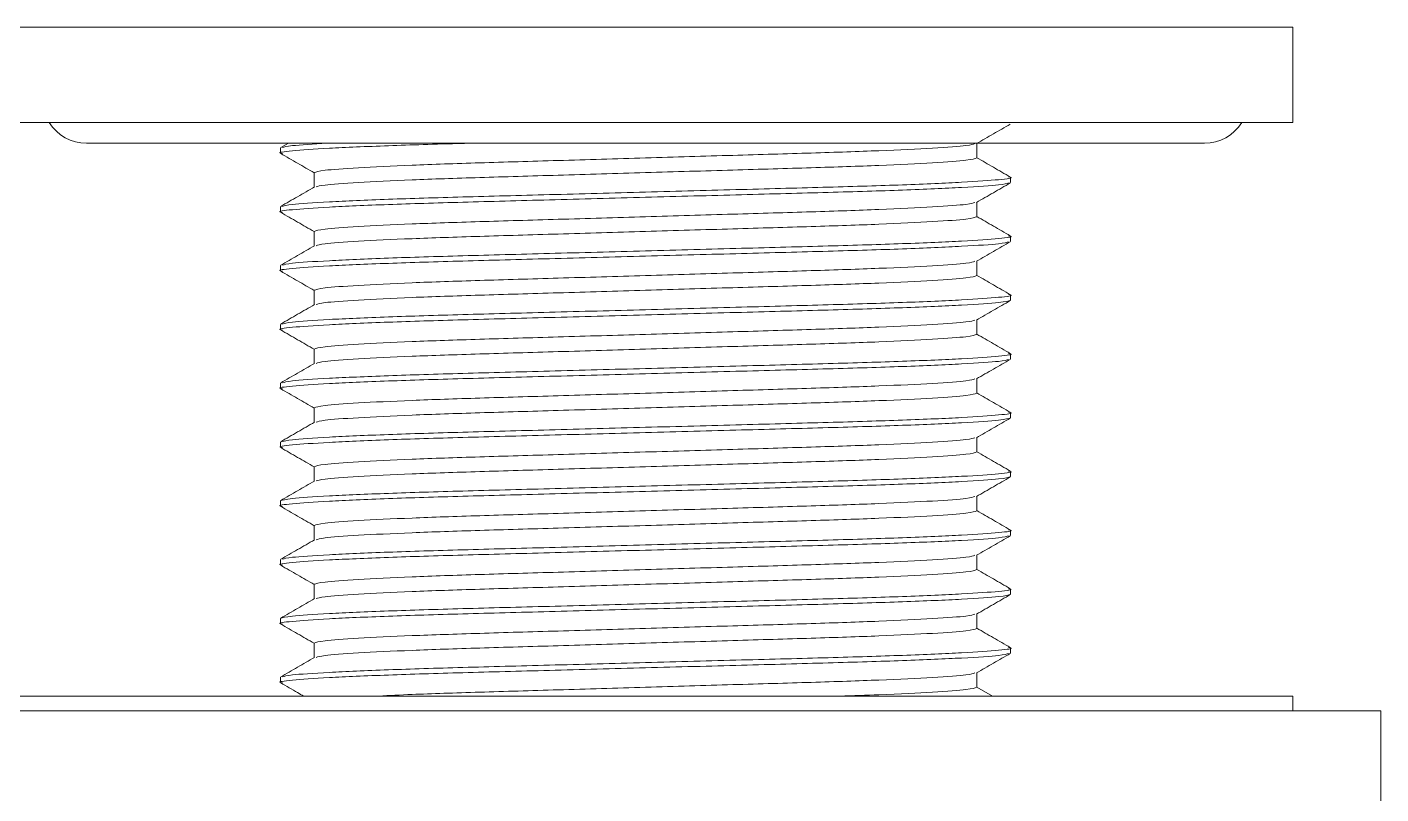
# Model space of a CAD drawing. Header units: millimetres. Extents: x 47 to 989, y 42 to 1399.
# Drawn here: x 518.6 to 610.6, y 1007.3 to 1059.4 of the extents above; entities that cross this region are included whole.
import ezdxf

# ---------------------------------------------------------------- set-up
doc = ezdxf.new("R2010")
doc.units = ezdxf.units.MM
doc.header["$LTSCALE"] = 5
doc.layers.add('LEVEL0', color=179, linetype='Continuous')

msp = doc.modelspace()

# ---------------------------------------------------------------- linework, layer by layer
at = {"color": 8, "linetype": 'Continuous', "lineweight": 0}
msp.add_line((604.636, 1059.431), (516.636, 1059.431), dxfattribs=at)
at = {"color": 7, "linetype": 'Continuous', "lineweight": 15}
for p, q in [((604.636, 1052.931), (604.636, 1059.431)), ((516.636, 1052.931), (604.636, 1052.931)), ((522.636, 1051.531), (598.636, 1051.531)), ((535.816, 1051.209), (535.816, 1050.854)), ((536.353, 1051.531), (535.837, 1051.233)), ((583.166, 1050.531), (583.166, 1051.518)), ((538.106, 1049.531), (538.106, 1048.544)), ((585.456, 1048.854), (585.456, 1049.209)), ((583.166, 1046.531), (583.166, 1047.518)), ((535.816, 1047.209), (535.816, 1046.854)), ((538.106, 1045.531), (538.106, 1044.544)), ((585.456, 1044.854), (585.456, 1045.209)), ((535.816, 1043.209), (535.816, 1042.854)), ((583.166, 1042.531), (583.166, 1043.518)), ((538.106, 1041.531), (538.106, 1040.544)), ((585.456, 1040.853), (585.456, 1041.209)), ((583.166, 1038.531), (583.166, 1039.518)), ((535.816, 1039.209), (535.816, 1038.853)), ((538.106, 1037.531), (538.106, 1036.544)), ((585.456, 1036.854), (585.456, 1037.209)), ((535.816, 1035.209), (535.816, 1034.854)), ((583.166, 1034.531), (583.166, 1035.518)), ((538.106, 1033.531), (538.106, 1032.544)), ((585.456, 1032.854), (585.456, 1033.209)), ((535.816, 1031.209), (535.816, 1030.854)), ((583.166, 1030.531), (583.166, 1031.518)), ((538.106, 1029.531), (538.106, 1028.544)), ((585.456, 1028.854), (585.456, 1029.209)), ((583.166, 1026.531), (583.166, 1027.518)), ((535.816, 1027.209), (535.816, 1026.853)), ((538.106, 1025.531), (538.106, 1024.544)), ((585.456, 1024.853), (585.456, 1025.209)), ((535.816, 1023.209), (535.816, 1022.853)), ((583.166, 1022.531), (583.166, 1023.518)), ((538.106, 1021.531), (538.106, 1020.544)), ((585.456, 1020.854), (585.456, 1021.209)), ((535.816, 1019.209), (535.816, 1018.854)), ((583.166, 1018.531), (583.166, 1019.518)), ((538.106, 1017.531), (538.106, 1016.544)), ((585.456, 1016.854), (585.456, 1017.209)), ((583.166, 1014.531), (583.166, 1015.518)), ((535.816, 1015.209), (535.816, 1014.854)), ((584.226, 1013.931), (583.166, 1014.544)), ((516.636, 1013.931), (560.636, 1013.931)), ((560.636, 1013.931), (604.636, 1013.931)), ((604.636, 1012.931), (604.636, 1013.931)), ((610.636, 1012.931), (510.636, 1012.931)), ((610.636, 981.931), (610.636, 1012.931))]:
    msp.add_line(p, q, dxfattribs=at)
for centre, start, end in [((522.636, 1054.531), 212.23095, 270), ((598.636, 1054.531), 270, 327.76905)]:
    msp.add_arc(centre, 3, start, end, dxfattribs=at)
for points, knots in [([(583.142, 1051.505), (583.524, 1051.726), (584.288, 1052.167), (585.053, 1052.609), (585.435, 1052.829)], [0, 0, 0, 0, 0.499983, 1, 1, 1, 1]), ([(548.643, 1051.531), (548.503, 1051.528), (546.397, 1051.471), (542.968, 1051.364), (538.845, 1051.187), (536.478, 1051.01), (535.543, 1050.898), (535.898, 1050.837), (535.948, 1050.828)], [0, 0, 0, 0, 0.01649, 0.248872, 0.489463, 0.730054, 0.962436, 1, 1, 1, 1]), ([(535.948, 1051.235), (536.072, 1051.278), (536.34, 1051.372), (538.06, 1051.476), (538.982, 1051.531)], [0, 0, 0, 0, 0.463652, 1, 1, 1, 1]), ([(538.106, 1049.531), (538.25, 1049.583), (538.545, 1049.688), (540.911, 1049.865), (544.542, 1050.041), (549.247, 1050.198), (554.702, 1050.355), (560.636, 1050.531), (566.569, 1050.708), (572.024, 1050.865), (576.732, 1051.022), (580.352, 1051.198), (582.624, 1051.365), (582.91, 1051.461), (583.037, 1051.504)], [0, 0, 0, 0, 0.083067, 0.169069, 0.255071, 0.338138, 0.421205, 0.507207, 0.593209, 0.676276, 0.759343, 0.845346, 0.931348, 1, 1, 1, 1]), ([(535.837, 1050.829), (536.219, 1050.609), (536.975, 1050.172), (537.731, 1049.735), (538.106, 1049.518)], [0, 0, 0, 0, 0.505156, 1, 1, 1, 1]), ([(538.234, 1048.559), (538.361, 1048.601), (538.648, 1048.698), (540.92, 1048.865), (544.54, 1049.041), (549.248, 1049.198), (554.702, 1049.355), (560.636, 1049.531), (566.569, 1049.708), (572.024, 1049.865), (576.729, 1050.021), (580.36, 1050.198), (582.727, 1050.374), (583.021, 1050.48), (583.166, 1050.531)], [0, 0, 0, 0, 0.068652, 0.154654, 0.240656, 0.323723, 0.40679, 0.492792, 0.578795, 0.661862, 0.744929, 0.830931, 0.916933, 1, 1, 1, 1]), ([(585.435, 1049.233), (585.053, 1049.454), (584.296, 1049.891), (583.54, 1050.328), (583.166, 1050.544)], [0, 0, 0, 0, 0.505153, 1, 1, 1, 1]), ([(585.324, 1048.828), (585.182, 1048.785), (584.866, 1048.688), (582.356, 1048.52), (578.367, 1048.344), (573.181, 1048.187), (567.172, 1048.03), (560.635, 1047.853), (554.1, 1047.677), (548.086, 1047.52), (542.919, 1047.363), (538.858, 1047.187), (536.474, 1047.01), (535.543, 1046.898), (535.898, 1046.837), (535.948, 1046.828)], [0, 0, 0, 0, 0.0686631, 0.1534423, 0.2382213, 0.3201078, 0.4019943, 0.4867734, 0.5715525, 0.653439, 0.7353254, 0.8201045, 0.9048837, 0.9867701, 1, 1, 1, 1]), ([(538.129, 1048.558), (537.747, 1048.337), (536.983, 1047.896), (536.219, 1047.454), (535.837, 1047.233)], [0, 0, 0, 0, 0.499982, 1, 1, 1, 1]), ([(535.948, 1047.235), (536.089, 1047.278), (536.405, 1047.375), (538.915, 1047.543), (542.904, 1047.719), (548.09, 1047.876), (554.099, 1048.033), (560.636, 1048.209), (567.171, 1048.386), (573.185, 1048.542), (578.353, 1048.699), (582.413, 1048.876), (584.797, 1049.053), (585.729, 1049.165), (585.373, 1049.226), (585.324, 1049.235)], [0, 0, 0, 0, 0.06866, 0.15344, 0.238219, 0.320106, 0.401993, 0.486773, 0.571552, 0.653439, 0.735326, 0.820106, 0.904886, 0.986773, 1, 1, 1, 1]), ([(583.142, 1047.505), (583.524, 1047.726), (584.288, 1048.167), (585.053, 1048.609), (585.435, 1048.829)], [0, 0, 0, 0, 0.499984, 1, 1, 1, 1]), ([(538.106, 1045.531), (538.25, 1045.583), (538.545, 1045.688), (540.911, 1045.865), (544.542, 1046.041), (549.247, 1046.198), (554.702, 1046.355), (560.636, 1046.531), (566.569, 1046.708), (572.024, 1046.865), (576.732, 1047.022), (580.352, 1047.198), (582.624, 1047.365), (582.91, 1047.461), (583.037, 1047.504)], [0, 0, 0, 0, 0.083067, 0.169069, 0.25507, 0.338137, 0.421204, 0.507206, 0.593208, 0.676274, 0.759341, 0.845343, 0.931345, 1, 1, 1, 1]), ([(535.837, 1046.829), (536.219, 1046.609), (536.975, 1046.172), (537.731, 1045.735), (538.106, 1045.518)], [0, 0, 0, 0, 0.505152, 1, 1, 1, 1]), ([(538.234, 1044.559), (538.361, 1044.601), (538.648, 1044.698), (540.92, 1044.865), (544.54, 1045.041), (549.248, 1045.198), (554.702, 1045.355), (560.636, 1045.531), (566.569, 1045.708), (572.024, 1045.865), (576.729, 1046.021), (580.36, 1046.198), (582.727, 1046.374), (583.021, 1046.48), (583.166, 1046.531)], [0, 0, 0, 0, 0.068652, 0.154654, 0.240656, 0.323723, 0.40679, 0.492792, 0.578794, 0.661861, 0.744929, 0.830931, 0.916933, 1, 1, 1, 1]), ([(585.435, 1045.233), (585.053, 1045.454), (584.296, 1045.891), (583.54, 1046.328), (583.166, 1046.544)], [0, 0, 0, 0, 0.505154, 1, 1, 1, 1]), ([(585.324, 1044.828), (585.182, 1044.785), (584.866, 1044.688), (582.356, 1044.52), (578.367, 1044.344), (573.181, 1044.187), (567.172, 1044.03), (560.635, 1043.854), (554.1, 1043.677), (548.086, 1043.52), (542.919, 1043.363), (538.858, 1043.187), (536.474, 1043.01), (535.543, 1042.898), (535.898, 1042.836), (535.948, 1042.828)], [0, 0, 0, 0, 0.06866, 0.153438, 0.238215, 0.320101, 0.401986, 0.486764, 0.571541, 0.653427, 0.735312, 0.82009, 0.904867, 0.986753, 1, 1, 1, 1]), ([(535.948, 1043.235), (536.089, 1043.278), (536.405, 1043.375), (538.915, 1043.543), (542.904, 1043.719), (548.09, 1043.876), (554.099, 1044.033), (560.636, 1044.209), (567.171, 1044.386), (573.185, 1044.542), (578.353, 1044.699), (582.413, 1044.876), (584.797, 1045.053), (585.729, 1045.165), (585.373, 1045.226), (585.324, 1045.235)], [0, 0, 0, 0, 0.068658, 0.153438, 0.238217, 0.320104, 0.401991, 0.48677, 0.57155, 0.653436, 0.735323, 0.820103, 0.904882, 0.986769, 1, 1, 1, 1]), ([(583.142, 1043.505), (583.524, 1043.726), (584.288, 1044.167), (585.053, 1044.609), (585.435, 1044.829)], [0, 0, 0, 0, 0.499986, 1, 1, 1, 1]), ([(538.129, 1044.558), (537.747, 1044.337), (536.983, 1043.896), (536.219, 1043.454), (535.837, 1043.233)], [0, 0, 0, 0, 0.499982, 1, 1, 1, 1]), ([(538.106, 1041.531), (538.25, 1041.583), (538.545, 1041.688), (540.911, 1041.865), (544.542, 1042.041), (549.247, 1042.198), (554.702, 1042.355), (560.636, 1042.531), (566.569, 1042.708), (572.024, 1042.865), (576.732, 1043.022), (580.352, 1043.198), (582.624, 1043.365), (582.91, 1043.461), (583.037, 1043.504)], [0, 0, 0, 0, 0.083067, 0.169069, 0.255071, 0.338137, 0.421204, 0.507206, 0.593208, 0.676275, 0.759342, 0.845344, 0.931346, 1, 1, 1, 1]), ([(535.837, 1042.829), (536.219, 1042.609), (536.975, 1042.172), (537.731, 1041.735), (538.106, 1041.518)], [0, 0, 0, 0, 0.5051681, 1, 1, 1, 1]), ([(538.234, 1040.559), (538.361, 1040.601), (538.648, 1040.698), (540.92, 1040.865), (544.54, 1041.041), (549.248, 1041.198), (554.702, 1041.355), (560.636, 1041.531), (566.569, 1041.708), (572.024, 1041.865), (576.729, 1042.021), (580.36, 1042.198), (582.727, 1042.374), (583.021, 1042.48), (583.166, 1042.531)], [0, 0, 0, 0, 0.068655, 0.154657, 0.240659, 0.323725, 0.406792, 0.492794, 0.578796, 0.661863, 0.744929, 0.830931, 0.916933, 1, 1, 1, 1]), ([(585.435, 1041.233), (585.053, 1041.454), (584.296, 1041.891), (583.54, 1042.328), (583.166, 1042.544)], [0, 0, 0, 0, 0.505146, 1, 1, 1, 1]), ([(535.948, 1039.235), (536.089, 1039.278), (536.405, 1039.375), (538.915, 1039.543), (542.904, 1039.719), (548.09, 1039.876), (554.099, 1040.033), (560.636, 1040.209), (567.171, 1040.386), (573.185, 1040.542), (578.353, 1040.699), (582.413, 1040.876), (584.797, 1041.053), (585.729, 1041.165), (585.373, 1041.226), (585.324, 1041.235)], [0, 0, 0, 0, 0.068662, 0.153442, 0.238222, 0.320109, 0.401996, 0.486777, 0.571557, 0.653444, 0.735331, 0.820111, 0.904891, 0.986779, 1, 1, 1, 1]), ([(585.456, 1040.853), (585.296, 1040.802), (584.972, 1040.697), (582.365, 1040.52), (578.365, 1040.344), (573.182, 1040.187), (567.172, 1040.03), (560.635, 1039.854), (554.1, 1039.677), (548.086, 1039.52), (542.919, 1039.363), (538.858, 1039.187), (536.474, 1039.01), (535.543, 1038.898), (535.898, 1038.837), (535.948, 1038.828)], [0, 0, 0, 0, 0.080818, 0.164491, 0.248164, 0.328982, 0.4098, 0.493472, 0.577145, 0.657963, 0.738781, 0.822454, 0.906127, 0.986945, 1, 1, 1, 1]), ([(538.129, 1040.558), (537.747, 1040.337), (536.983, 1039.896), (536.219, 1039.454), (535.837, 1039.233)], [0, 0, 0, 0, 0.499983, 1, 1, 1, 1]), ([(583.142, 1039.505), (583.524, 1039.726), (584.288, 1040.167), (585.053, 1040.609), (585.435, 1040.829)], [0, 0, 0, 0, 0.499985, 1, 1, 1, 1]), ([(538.106, 1037.531), (538.25, 1037.583), (538.545, 1037.688), (540.911, 1037.865), (544.542, 1038.041), (549.247, 1038.198), (554.702, 1038.355), (560.636, 1038.531), (566.569, 1038.708), (572.024, 1038.865), (576.732, 1039.022), (580.352, 1039.198), (582.624, 1039.365), (582.91, 1039.461), (583.037, 1039.504)], [0, 0, 0, 0, 0.083067, 0.169069, 0.255072, 0.338139, 0.421206, 0.507208, 0.593211, 0.676278, 0.759345, 0.845347, 0.93135, 1, 1, 1, 1]), ([(535.837, 1038.829), (536.219, 1038.609), (536.975, 1038.172), (537.731, 1037.735), (538.106, 1037.518)], [0, 0, 0, 0, 0.5051483, 1, 1, 1, 1]), ([(538.235, 1036.559), (538.362, 1036.601), (538.648, 1036.698), (540.92, 1036.865), (544.54, 1037.041), (549.248, 1037.198), (554.702, 1037.355), (560.636, 1037.531), (566.569, 1037.708), (572.024, 1037.865), (576.729, 1038.021), (580.36, 1038.198), (582.727, 1038.374), (583.021, 1038.48), (583.166, 1038.531)], [0, 0, 0, 0, 0.068625, 0.154629, 0.240634, 0.323704, 0.406773, 0.492778, 0.578782, 0.661852, 0.744921, 0.830926, 0.916931, 1, 1, 1, 1]), ([(585.435, 1037.233), (585.053, 1037.454), (584.296, 1037.891), (583.54, 1038.328), (583.166, 1038.544)], [0, 0, 0, 0, 0.505154, 1, 1, 1, 1]), ([(585.324, 1036.828), (585.182, 1036.785), (584.866, 1036.688), (582.356, 1036.52), (578.367, 1036.344), (573.181, 1036.187), (567.172, 1036.03), (560.635, 1035.854), (554.1, 1035.677), (548.086, 1035.52), (542.919, 1035.363), (538.858, 1035.187), (536.474, 1035.01), (535.543, 1034.898), (535.898, 1034.836), (535.948, 1034.828)], [0, 0, 0, 0, 0.068658, 0.153435, 0.238212, 0.320097, 0.401981, 0.486758, 0.571535, 0.65342, 0.735304, 0.820081, 0.904858, 0.986743, 1, 1, 1, 1]), ([(538.129, 1036.558), (537.747, 1036.337), (536.983, 1035.896), (536.219, 1035.454), (535.837, 1035.233)], [0, 0, 0, 0, 0.4999851, 1, 1, 1, 1]), ([(535.948, 1035.235), (536.089, 1035.278), (536.405, 1035.375), (538.915, 1035.543), (542.904, 1035.719), (548.09, 1035.876), (554.099, 1036.033), (560.636, 1036.209), (567.171, 1036.386), (573.185, 1036.542), (578.353, 1036.699), (582.413, 1036.876), (584.797, 1037.053), (585.729, 1037.165), (585.373, 1037.226), (585.324, 1037.235)], [0, 0, 0, 0, 0.068633, 0.153415, 0.238197, 0.320086, 0.401975, 0.486757, 0.571538, 0.653428, 0.735317, 0.820098, 0.90488, 0.986769, 1, 1, 1, 1]), ([(583.142, 1035.505), (583.524, 1035.726), (584.288, 1036.167), (585.053, 1036.609), (585.435, 1036.829)], [0, 0, 0, 0, 0.499982, 1, 1, 1, 1]), ([(535.837, 1034.829), (536.219, 1034.609), (536.975, 1034.172), (537.731, 1033.735), (538.106, 1033.518)], [0, 0, 0, 0, 0.505177, 1, 1, 1, 1]), ([(538.106, 1033.531), (538.25, 1033.583), (538.545, 1033.688), (540.911, 1033.865), (544.542, 1034.041), (549.247, 1034.198), (554.702, 1034.355), (560.636, 1034.531), (566.569, 1034.708), (572.024, 1034.865), (576.732, 1035.022), (580.352, 1035.198), (582.624, 1035.365), (582.91, 1035.461), (583.037, 1035.504)], [0, 0, 0, 0, 0.083067, 0.169069, 0.255071, 0.338138, 0.421205, 0.507207, 0.593209, 0.676276, 0.759343, 0.845345, 0.931347, 1, 1, 1, 1]), ([(538.234, 1032.559), (538.362, 1032.601), (538.648, 1032.698), (540.92, 1032.865), (544.54, 1033.041), (549.248, 1033.198), (554.702, 1033.355), (560.636, 1033.531), (566.569, 1033.708), (572.024, 1033.865), (576.729, 1034.021), (580.36, 1034.198), (582.727, 1034.374), (583.021, 1034.48), (583.166, 1034.531)], [0, 0, 0, 0, 0.068649, 0.154651, 0.240654, 0.323721, 0.406788, 0.492791, 0.578793, 0.66186, 0.744928, 0.83093, 0.916933, 1, 1, 1, 1]), ([(585.435, 1033.233), (585.053, 1033.454), (584.296, 1033.891), (583.54, 1034.328), (583.166, 1034.544)], [0, 0, 0, 0, 0.505151, 1, 1, 1, 1]), ([(585.456, 1032.854), (585.296, 1032.802), (584.972, 1032.697), (582.365, 1032.52), (578.365, 1032.344), (573.182, 1032.187), (567.172, 1032.03), (560.635, 1031.853), (554.1, 1031.677), (548.086, 1031.52), (542.919, 1031.363), (538.858, 1031.187), (536.474, 1031.01), (535.543, 1030.898), (535.898, 1030.837), (535.948, 1030.828)], [0, 0, 0, 0, 0.080818, 0.164491, 0.248164, 0.328982, 0.4098, 0.493473, 0.577146, 0.657964, 0.738782, 0.822454, 0.906127, 0.986945, 1, 1, 1, 1]), ([(535.948, 1031.235), (536.089, 1031.278), (536.405, 1031.375), (538.915, 1031.543), (542.904, 1031.719), (548.09, 1031.876), (554.099, 1032.033), (560.636, 1032.209), (567.171, 1032.386), (573.185, 1032.542), (578.353, 1032.699), (582.413, 1032.876), (584.797, 1033.053), (585.729, 1033.165), (585.373, 1033.226), (585.324, 1033.235)], [0, 0, 0, 0, 0.068656, 0.153436, 0.238216, 0.320104, 0.401991, 0.486771, 0.571551, 0.653438, 0.735326, 0.820106, 0.904886, 0.986773, 1, 1, 1, 1]), ([(583.142, 1031.505), (583.524, 1031.726), (584.288, 1032.167), (585.053, 1032.609), (585.435, 1032.829)], [0, 0, 0, 0, 0.499981, 1, 1, 1, 1]), ([(538.129, 1032.558), (537.747, 1032.337), (536.983, 1031.896), (536.219, 1031.454), (535.837, 1031.233)], [0, 0, 0, 0, 0.499983, 1, 1, 1, 1]), ([(538.106, 1029.531), (538.25, 1029.583), (538.545, 1029.688), (540.911, 1029.865), (544.542, 1030.041), (549.247, 1030.198), (554.702, 1030.355), (560.636, 1030.531), (566.569, 1030.708), (572.024, 1030.865), (576.732, 1031.022), (580.352, 1031.198), (582.624, 1031.365), (582.91, 1031.461), (583.037, 1031.504)], [0, 0, 0, 0, 0.083067, 0.16907, 0.255072, 0.338139, 0.421207, 0.507209, 0.593212, 0.676279, 0.759346, 0.845349, 0.931351, 1, 1, 1, 1]), ([(535.837, 1030.829), (536.219, 1030.609), (536.975, 1030.172), (537.731, 1029.735), (538.106, 1029.518)], [0, 0, 0, 0, 0.505149, 1, 1, 1, 1]), ([(538.234, 1028.559), (538.361, 1028.601), (538.648, 1028.698), (540.92, 1028.865), (544.54, 1029.041), (549.248, 1029.198), (554.702, 1029.355), (560.636, 1029.531), (566.569, 1029.708), (572.024, 1029.865), (576.729, 1030.021), (580.36, 1030.198), (582.727, 1030.374), (583.021, 1030.48), (583.166, 1030.531)], [0, 0, 0, 0, 0.068652, 0.154655, 0.240657, 0.323724, 0.406791, 0.492793, 0.578795, 0.661862, 0.744929, 0.830931, 0.916933, 1, 1, 1, 1]), ([(585.435, 1029.233), (585.053, 1029.454), (584.296, 1029.891), (583.54, 1030.328), (583.166, 1030.544)], [0, 0, 0, 0, 0.50516, 1, 1, 1, 1]), ([(535.816, 1027.209), (535.975, 1027.261), (536.299, 1027.366), (538.906, 1027.543), (542.906, 1027.719), (548.09, 1027.876), (554.099, 1028.033), (560.636, 1028.209), (567.171, 1028.386), (573.185, 1028.542), (578.353, 1028.699), (582.413, 1028.876), (584.797, 1029.053), (585.729, 1029.165), (585.373, 1029.226), (585.324, 1029.235)], [0, 0, 0, 0, 0.080816, 0.164488, 0.248159, 0.328976, 0.409792, 0.493463, 0.577135, 0.657951, 0.738768, 0.822439, 0.90611, 0.986927, 1, 1, 1, 1]), ([(585.456, 1028.854), (585.296, 1028.802), (584.972, 1028.697), (582.365, 1028.52), (578.365, 1028.344), (573.182, 1028.187), (567.172, 1028.03), (560.635, 1027.854), (554.1, 1027.677), (548.086, 1027.52), (542.919, 1027.363), (538.858, 1027.187), (536.474, 1027.01), (535.543, 1026.898), (535.898, 1026.837), (535.948, 1026.828)], [0, 0, 0, 0, 0.080818, 0.164492, 0.248165, 0.328984, 0.409802, 0.493475, 0.577149, 0.657967, 0.738786, 0.822459, 0.906133, 0.986951, 1, 1, 1, 1]), ([(538.129, 1028.558), (537.747, 1028.337), (536.983, 1027.896), (536.219, 1027.454), (535.837, 1027.233)], [0, 0, 0, 0, 0.499982, 1, 1, 1, 1]), ([(583.142, 1027.505), (583.524, 1027.726), (584.288, 1028.167), (585.053, 1028.609), (585.435, 1028.829)], [0, 0, 0, 0, 0.499983, 1, 1, 1, 1]), ([(538.106, 1025.531), (538.25, 1025.583), (538.545, 1025.688), (540.911, 1025.865), (544.542, 1026.041), (549.247, 1026.198), (554.702, 1026.355), (560.636, 1026.531), (566.569, 1026.708), (572.024, 1026.865), (576.732, 1027.022), (580.352, 1027.198), (582.624, 1027.365), (582.91, 1027.461), (583.037, 1027.504)], [0, 0, 0, 0, 0.083068, 0.16907, 0.255073, 0.338141, 0.421208, 0.507211, 0.593214, 0.676281, 0.759349, 0.845351, 0.931354, 1, 1, 1, 1]), ([(535.837, 1026.829), (536.219, 1026.609), (536.975, 1026.172), (537.731, 1025.735), (538.106, 1025.518)], [0, 0, 0, 0, 0.505146, 1, 1, 1, 1]), ([(538.234, 1024.559), (538.362, 1024.601), (538.648, 1024.698), (540.92, 1024.865), (544.54, 1025.041), (549.248, 1025.198), (554.702, 1025.355), (560.636, 1025.531), (566.569, 1025.708), (572.024, 1025.865), (576.729, 1026.021), (580.36, 1026.198), (582.727, 1026.374), (583.021, 1026.48), (583.166, 1026.531)], [0, 0, 0, 0, 0.068643, 0.154646, 0.240649, 0.323717, 0.406785, 0.492788, 0.578791, 0.661858, 0.744926, 0.830929, 0.916932, 1, 1, 1, 1]), ([(585.435, 1025.233), (585.053, 1025.454), (584.296, 1025.891), (583.54, 1026.328), (583.166, 1026.544)], [0, 0, 0, 0, 0.505149, 1, 1, 1, 1]), ([(585.324, 1024.828), (585.182, 1024.785), (584.866, 1024.688), (582.356, 1024.52), (578.367, 1024.344), (573.181, 1024.187), (567.172, 1024.03), (560.635, 1023.854), (554.1, 1023.677), (548.086, 1023.52), (542.919, 1023.363), (538.858, 1023.187), (536.474, 1023.01), (535.543, 1022.898), (535.898, 1022.837), (535.948, 1022.828)], [0, 0, 0, 0, 0.068657, 0.153437, 0.238217, 0.320104, 0.401991, 0.486771, 0.571551, 0.653438, 0.735325, 0.820105, 0.904885, 0.986772, 1, 1, 1, 1]), ([(538.129, 1024.558), (537.747, 1024.337), (536.983, 1023.896), (536.219, 1023.454), (535.837, 1023.233)], [0, 0, 0, 0, 0.499983, 1, 1, 1, 1]), ([(535.948, 1023.235), (536.089, 1023.278), (536.405, 1023.375), (538.915, 1023.543), (542.904, 1023.719), (548.09, 1023.876), (554.099, 1024.033), (560.636, 1024.209), (567.171, 1024.386), (573.185, 1024.542), (578.353, 1024.699), (582.413, 1024.876), (584.797, 1025.053), (585.729, 1025.165), (585.373, 1025.226), (585.324, 1025.235)], [0, 0, 0, 0, 0.068651, 0.153431, 0.238211, 0.320099, 0.401986, 0.486767, 0.571547, 0.653435, 0.735322, 0.820102, 0.904883, 0.98677, 1, 1, 1, 1]), ([(583.142, 1023.505), (583.524, 1023.726), (584.288, 1024.167), (585.053, 1024.609), (585.435, 1024.829)], [0, 0, 0, 0, 0.499983, 1, 1, 1, 1]), ([(535.837, 1022.829), (536.219, 1022.609), (536.975, 1022.172), (537.731, 1021.735), (538.106, 1021.518)], [0, 0, 0, 0, 0.505149, 1, 1, 1, 1]), ([(538.106, 1021.531), (538.25, 1021.583), (538.545, 1021.688), (540.911, 1021.865), (544.542, 1022.041), (549.247, 1022.198), (554.702, 1022.355), (560.636, 1022.531), (566.569, 1022.708), (572.024, 1022.865), (576.732, 1023.022), (580.352, 1023.198), (582.624, 1023.365), (582.91, 1023.461), (583.037, 1023.504)], [0, 0, 0, 0, 0.083067, 0.16907, 0.255072, 0.338139, 0.421206, 0.507209, 0.593211, 0.676278, 0.759346, 0.845348, 0.93135, 1, 1, 1, 1]), ([(538.234, 1020.559), (538.361, 1020.601), (538.648, 1020.698), (540.92, 1020.865), (544.54, 1021.041), (549.248, 1021.198), (554.702, 1021.355), (560.636, 1021.531), (566.569, 1021.708), (572.024, 1021.865), (576.729, 1022.021), (580.36, 1022.198), (582.727, 1022.374), (583.021, 1022.48), (583.166, 1022.531)], [0, 0, 0, 0, 0.068653, 0.154655, 0.240657, 0.323724, 0.406791, 0.492793, 0.578795, 0.661862, 0.744929, 0.830931, 0.916933, 1, 1, 1, 1]), ([(585.435, 1021.233), (585.053, 1021.454), (584.296, 1021.891), (583.54, 1022.328), (583.166, 1022.544)], [0, 0, 0, 0, 0.5051531, 1, 1, 1, 1]), ([(585.456, 1020.854), (585.296, 1020.802), (584.972, 1020.697), (582.365, 1020.52), (578.365, 1020.344), (573.182, 1020.187), (567.172, 1020.03), (560.635, 1019.853), (554.1, 1019.677), (548.086, 1019.52), (542.919, 1019.363), (538.858, 1019.187), (536.474, 1019.01), (535.543, 1018.898), (535.898, 1018.837), (535.948, 1018.828)], [0, 0, 0, 0, 0.080818, 0.164491, 0.248164, 0.328982, 0.4098, 0.493473, 0.577145, 0.657963, 0.738781, 0.822454, 0.906127, 0.986945, 1, 1, 1, 1]), ([(535.816, 1019.209), (535.975, 1019.261), (536.299, 1019.366), (538.906, 1019.542), (542.906, 1019.719), (548.09, 1019.876), (554.099, 1020.033), (560.636, 1020.209), (567.171, 1020.386), (573.185, 1020.543), (578.353, 1020.699), (582.413, 1020.876), (584.797, 1021.053), (585.729, 1021.165), (585.373, 1021.226), (585.324, 1021.235)], [0, 0, 0, 0, 0.080818, 0.164491, 0.248164, 0.328982, 0.4098, 0.493473, 0.577145, 0.657963, 0.738781, 0.822454, 0.906127, 0.986945, 1, 1, 1, 1]), ([(583.142, 1019.505), (583.524, 1019.726), (584.288, 1020.167), (585.053, 1020.609), (585.435, 1020.829)], [0, 0, 0, 0, 0.499981, 1, 1, 1, 1]), ([(538.129, 1020.558), (537.747, 1020.337), (536.983, 1019.896), (536.219, 1019.454), (535.837, 1019.233)], [0, 0, 0, 0, 0.49998, 1, 1, 1, 1]), ([(538.106, 1017.531), (538.25, 1017.583), (538.545, 1017.688), (540.911, 1017.865), (544.542, 1018.041), (549.247, 1018.198), (554.702, 1018.355), (560.636, 1018.531), (566.569, 1018.708), (572.024, 1018.865), (576.732, 1019.022), (580.352, 1019.198), (582.623, 1019.365), (582.91, 1019.461), (583.037, 1019.504)], [0, 0, 0, 0, 0.083069, 0.169072, 0.255076, 0.338144, 0.421213, 0.507217, 0.59322, 0.676289, 0.759357, 0.845361, 0.931365, 1, 1, 1, 1]), ([(535.837, 1018.829), (536.219, 1018.609), (536.975, 1018.172), (537.731, 1017.735), (538.106, 1017.518)], [0, 0, 0, 0, 0.505152, 1, 1, 1, 1]), ([(538.234, 1016.559), (538.361, 1016.601), (538.648, 1016.698), (540.92, 1016.865), (544.54, 1017.041), (549.248, 1017.198), (554.702, 1017.355), (560.636, 1017.531), (566.569, 1017.708), (572.024, 1017.865), (576.729, 1018.021), (580.36, 1018.198), (582.727, 1018.374), (583.021, 1018.48), (583.166, 1018.531)], [0, 0, 0, 0, 0.068651, 0.154653, 0.240655, 0.323723, 0.40679, 0.492792, 0.578794, 0.661861, 0.744928, 0.830931, 0.916933, 1, 1, 1, 1]), ([(585.435, 1017.233), (585.053, 1017.454), (584.296, 1017.891), (583.54, 1018.328), (583.166, 1018.544)], [0, 0, 0, 0, 0.505153, 1, 1, 1, 1]), ([(535.948, 1015.235), (536.089, 1015.278), (536.405, 1015.375), (538.915, 1015.543), (542.904, 1015.719), (548.09, 1015.876), (554.099, 1016.033), (560.636, 1016.209), (567.171, 1016.386), (573.185, 1016.542), (578.353, 1016.699), (582.413, 1016.876), (584.797, 1017.053), (585.729, 1017.165), (585.373, 1017.226), (585.324, 1017.235)], [0, 0, 0, 0, 0.068658, 0.153437, 0.238217, 0.320104, 0.401991, 0.486771, 0.571551, 0.653438, 0.735325, 0.820104, 0.904884, 0.986771, 1, 1, 1, 1]), ([(585.324, 1016.828), (585.182, 1016.785), (584.866, 1016.688), (582.356, 1016.52), (578.367, 1016.344), (573.181, 1016.187), (567.172, 1016.03), (560.635, 1015.853), (554.1, 1015.677), (548.086, 1015.52), (542.919, 1015.363), (538.858, 1015.187), (536.474, 1015.01), (535.543, 1014.898), (535.898, 1014.837), (535.948, 1014.828)], [0, 0, 0, 0, 0.0686587, 0.1534386, 0.2382184, 0.3201057, 0.4019929, 0.4867728, 0.5715528, 0.65344, 0.7353272, 0.8201071, 0.904887, 0.9867743, 1, 1, 1, 1]), ([(538.129, 1016.558), (537.747, 1016.337), (536.983, 1015.896), (536.219, 1015.454), (535.837, 1015.233)], [0, 0, 0, 0, 0.499982, 1, 1, 1, 1]), ([(583.142, 1015.505), (583.524, 1015.726), (584.288, 1016.167), (585.053, 1016.609), (585.435, 1016.829)], [0, 0, 0, 0, 0.4999782, 1, 1, 1, 1]), ([(542.512, 1013.931), (543.227, 1013.968), (545.054, 1014.062), (549.278, 1014.198), (554.694, 1014.355), (560.638, 1014.531), (566.569, 1014.708), (572.024, 1014.865), (576.732, 1015.022), (580.352, 1015.198), (582.624, 1015.365), (582.91, 1015.461), (583.037, 1015.504)], [0, 0, 0, 0, 0.066808, 0.170868, 0.274928, 0.382665, 0.490403, 0.594463, 0.698524, 0.806261, 0.913998, 1, 1, 1, 1]), ([(535.837, 1014.829), (536.219, 1014.609), (536.737, 1014.309), (537.255, 1014.01), (537.391, 1013.931)], [0, 0, 0, 0, 0.737508, 1, 1, 1, 1]), ([(573.843, 1013.931), (574.757, 1013.961), (577.311, 1014.045), (580.334, 1014.198), (582.733, 1014.374), (583.023, 1014.48), (583.166, 1014.531)], [0, 0, 0, 0, 0.158207, 0.442033, 0.72586, 1, 1, 1, 1])]:
    msp.add_open_spline(points, degree=3, knots=knots, dxfattribs=at)
at = {"layer": 'LEVEL0', "color": 7, "lineweight": 0}
msp.add_line((516.636, 1052.931), (604.636, 1052.931), dxfattribs=at)

doc.saveas('drawing.dxf')
